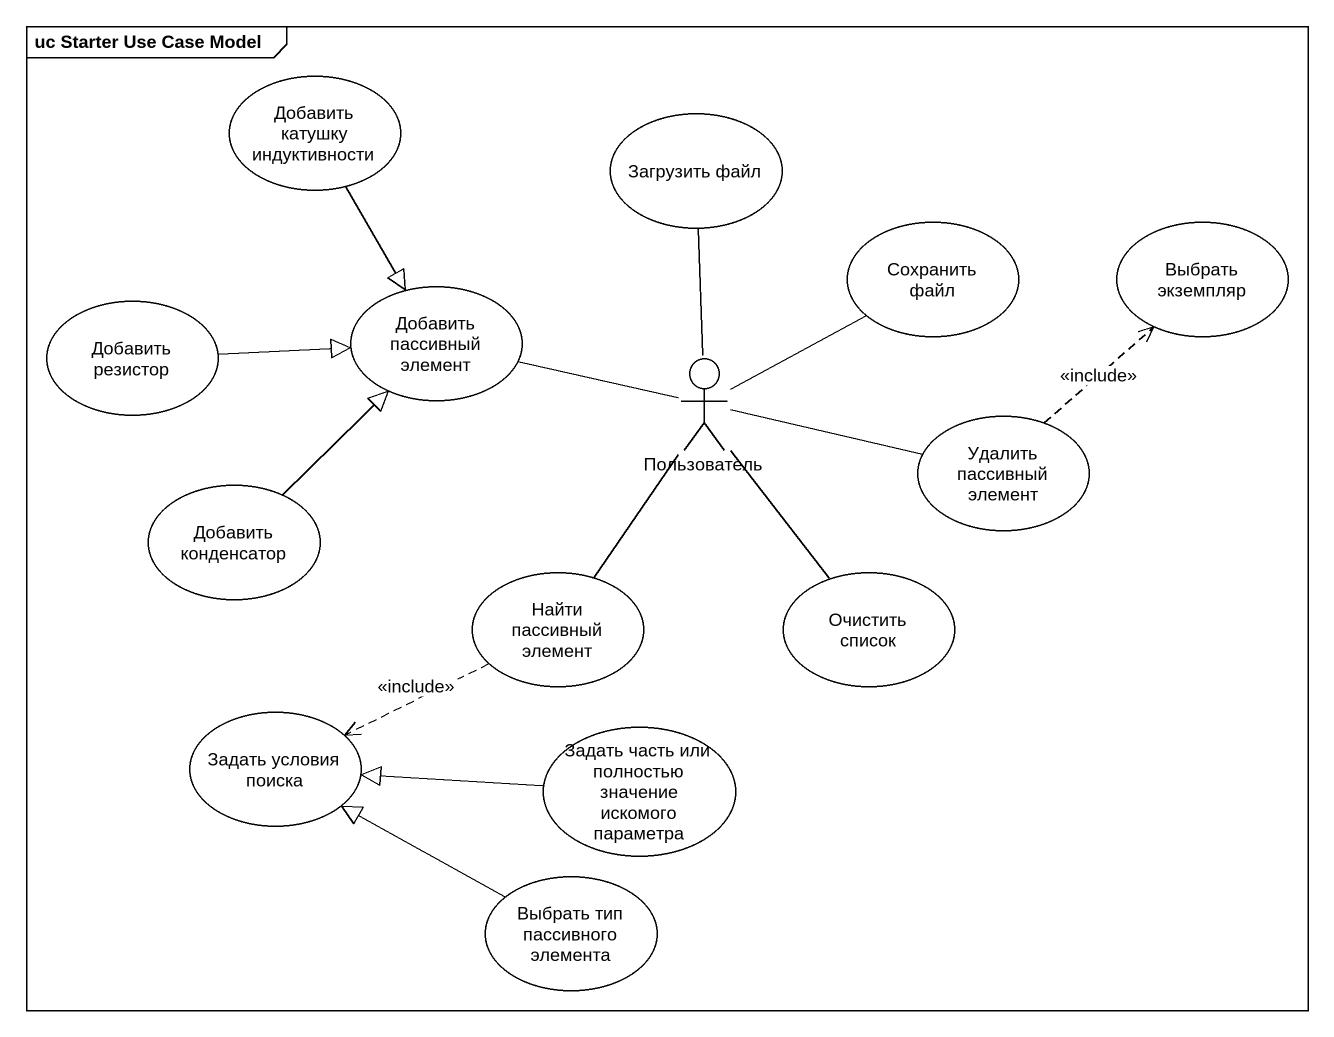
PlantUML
@startuml
mainframe uc Starter Use Case Model
usecase "Добавить катушку индуктивности" as Добавить_катушку
usecase "Загрузить файл" as Загрузить_файл
usecase "Сохранить файл" as Сохранить_файл
usecase "Выбрать экземпляр" as Выбрать_экземпляр
usecase "Добавить резистор" as Добавить_резистор
usecase "Добавить пассивный элемент" as Добавить_пассивный_элемент
actor Пользователь
usecase "Удалить пассивный элемент" as Удалить_пассивный_элемент
usecase "Добавить конденсатор" as Добавить_конденсатор
usecase "Найти пассивный элемент" as Найти_пассивный_элемент
usecase "Очистить список" as Очистить_список
usecase "Задать условия поиска" as Задать_условия_поиска
usecase "Задать часть или полностью значение искомого параметра" as Задать_часть_или_полностью
usecase "Выбрать тип пассивного элемента" as Выбрать_тип_пассивного
Добавить_катушку --|> Добавить_пассивный_элемент
Добавить_резистор -right-|> Добавить_пассивный_элемент
Пользователь -up- Загрузить_файл
Пользователь -up- Сохранить_файл
Пользователь -left- Добавить_пассивный_элемент
Удалить_пассивный_элемент .up.> Выбрать_экземпляр : <<include>>
Удалить_пассивный_элемент -left- Пользователь
Добавить_конденсатор -up-|> Добавить_пассивный_элемент
Найти_пассивный_элемент -up- Пользователь
Найти_пассивный_элемент .left.> Задать_условия_поиска : <<include>>
Очистить_список -up- Пользователь
Задать_часть_или_полностью -left-|> Задать_условия_поиска
Выбрать_тип_пассивного -left-|> Задать_условия_поиска
@enduml
